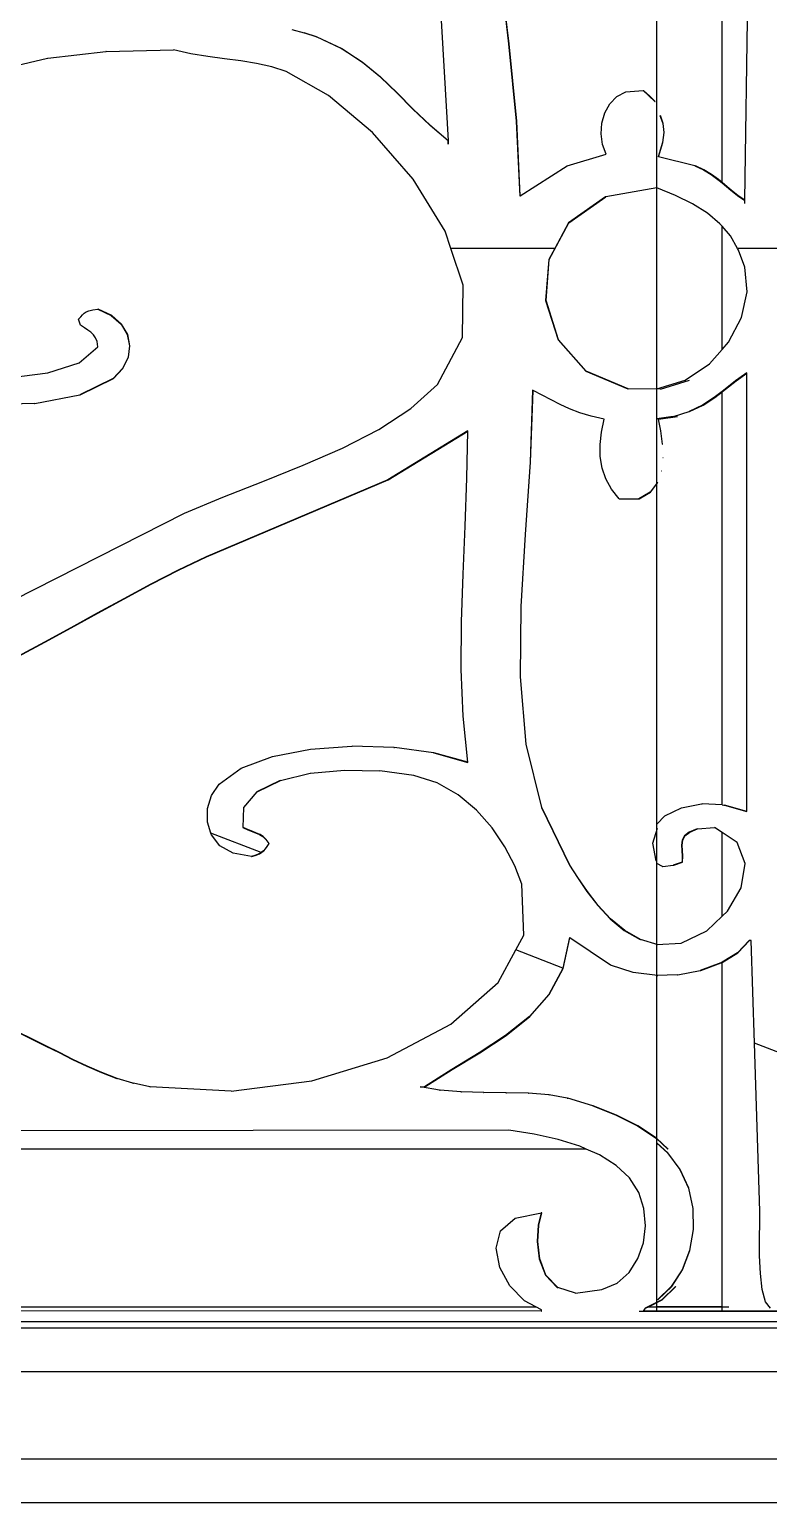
# Model space of a CAD drawing. Header units: inches. Extents: x 3672 to 10975, y -27382 to -746.
# Drawn here: x 4198.46 to 4206.93, y -26888.6 to -26871.72 of the extents above; entities that cross this region are included whole.
import ezdxf

# ---------------------------------------------------------------- set-up
doc = ezdxf.new("R2010")
doc.units = ezdxf.units.IN
doc.header["$LTSCALE"] = 17
doc.header["$MEASUREMENT"] = 0
doc.layers.add('25 BOT BAR', color=12, linetype='Continuous', lineweight=25)

# ---------------------------------------------------------------- blocks, each defined once
blk = doc.blocks.new('A$C99292ed1')
for p, q in [((133.643, 0.15), (133.643, 29.91)), ((134.65, 16.06), (134.748, 24.309)), ((134.39, 16.312), (134.39, 24.225)), ((131.078, 20.635), (131.249, 16.914)), ((131.838, 19.426), (131.942, 18.299)), ((131.947, 18.299), (131.843, 19.426)), ((129.456, 18.506), (129.599, 18.459)), ((129.739, 18.4), (129.599, 18.459)), ((129.599, 18.459), (129.603, 18.459)), ((129.603, 18.459), (129.744, 18.4)), ((130.024, 18.231), (129.739, 18.4)), ((129.739, 18.4), (129.744, 18.4)), ((129.744, 18.4), (130.029, 18.231)), ((130.264, 18.037), (130.024, 18.231)), ((130.024, 18.231), (130.029, 18.231)), ((130.029, 18.231), (130.268, 18.037)), ((131.942, 18.299), (131.947, 18.299)), ((131.942, 18.299), (132.03, 17.193)), ((132.035, 17.193), (131.947, 18.299)), ((126.087, 17.927), (126.655, 18.094)), ((126.655, 18.094), (126.66, 18.094)), ((126.66, 18.094), (127.326, 18.188)), ((127.331, 18.188), (127.326, 18.188)), ((127.331, 18.188), (128.102, 18.213)), ((128.3, 18.158), (128.102, 18.213)), ((128.495, 18.118), (128.3, 18.158)), ((128.686, 18.086), (128.495, 18.118)), ((128.873, 18.056), (128.686, 18.086)), ((129.053, 18.02), (128.873, 18.056)), ((129.227, 17.971), (129.053, 18.02)), ((129.392, 17.902), (129.227, 17.971)), ((129.877, 17.559), (129.392, 17.902)), ((130.472, 17.824), (130.264, 18.037)), ((130.264, 18.037), (130.268, 18.037)), ((130.268, 18.037), (130.476, 17.824)), ((130.661, 17.598), (130.472, 17.824)), ((130.472, 17.824), (130.476, 17.824)), ((130.476, 17.824), (130.666, 17.598)), ((130.382, 17.028), (129.877, 17.559)), ((130.845, 17.366), (130.661, 17.598)), ((130.661, 17.598), (130.666, 17.598)), ((130.666, 17.598), (130.85, 17.366)), ((133.183, 17.544), (133.285, 17.612)), ((133.285, 17.612), (133.483, 17.633)), ((133.483, 17.633), (133.488, 17.633)), ((133.483, 17.633), (133.551, 17.557)), ((133.556, 17.557), (133.488, 17.633)), ((133.551, 17.557), (133.556, 17.557)), ((133.551, 17.557), (133.618, 17.473)), ((133.623, 17.473), (133.556, 17.557)), ((133.045, 17.31), (133.102, 17.44)), ((133.102, 17.44), (133.183, 17.544)), ((133.618, 17.473), (133.623, 17.473)), ((131.038, 17.133), (130.845, 17.366)), ((130.845, 17.366), (130.85, 17.366)), ((130.85, 17.366), (131.042, 17.133)), ((133.012, 17.163), (133.045, 17.31)), ((133.677, 17.274), (133.71, 17.158)), ((133.715, 17.158), (133.682, 17.274)), ((131.249, 16.909), (131.038, 17.133)), ((131.038, 17.133), (131.042, 17.133)), ((131.042, 17.133), (131.249, 16.914)), ((132.03, 17.193), (132.035, 17.193)), ((132.03, 17.193), (132.07, 16.119)), ((132.074, 16.123), (132.035, 17.193)), ((133.003, 17.009), (133.012, 17.163)), ((133.71, 17.158), (133.715, 17.158)), ((133.71, 17.158), (133.721, 17.029)), ((133.726, 17.029), (133.715, 17.158)), ((130.848, 16.363), (130.382, 17.028)), ((131.249, 16.914), (131.249, 16.909)), ((131.249, 16.909), (131.251, 16.865)), ((131.251, 16.907), (131.249, 16.909)), ((131.251, 16.865), (131.251, 16.907)), ((133.019, 16.859), (133.003, 17.009)), ((133.707, 16.886), (133.657, 16.679)), ((133.662, 16.679), (133.711, 16.886)), ((133.721, 17.029), (133.707, 16.886)), ((133.707, 16.886), (133.711, 16.886)), ((133.711, 16.886), (133.726, 17.029)), ((133.721, 17.029), (133.726, 17.029)), ((132.615, 16.554), (133.062, 16.72)), ((133.062, 16.72), (133.019, 16.859)), ((132.074, 16.123), (132.615, 16.554)), ((134.078, 16.554), (133.662, 16.679)), ((134.078, 16.554), (134.083, 16.554)), ((134.078, 16.554), (134.177, 16.496)), ((134.181, 16.496), (134.083, 16.554)), ((134.177, 16.496), (134.181, 16.496)), ((134.177, 16.496), (134.263, 16.429)), ((134.268, 16.429), (134.181, 16.496)), ((134.263, 16.429), (134.268, 16.429)), ((134.263, 16.429), (134.342, 16.356)), ((134.347, 16.356), (134.268, 16.429)), ((131.214, 15.617), (130.848, 16.363)), ((133.643, 16.235), (133.058, 16.109)), ((133.855, 16.129), (133.643, 16.238)), ((134.342, 16.356), (134.347, 16.356)), ((134.342, 16.356), (134.39, 16.307)), ((134.39, 16.312), (134.347, 16.356)), ((134.422, 16.28), (134.39, 16.312)), ((134.39, 16.307), (134.39, 16.312)), ((134.39, 16.307), (134.417, 16.28)), ((134.417, 16.28), (134.49, 16.203)), ((134.417, 16.28), (134.422, 16.28)), ((134.495, 16.203), (134.422, 16.28)), ((134.49, 16.203), (134.495, 16.203)), ((134.49, 16.203), (134.567, 16.128)), ((134.571, 16.128), (134.495, 16.203)), ((132.07, 16.119), (132.074, 16.123)), ((133.053, 16.109), (132.629, 15.736)), ((132.634, 15.736), (133.058, 16.109)), ((133.058, 16.109), (133.053, 16.109)), ((134.051, 16.008), (133.855, 16.129)), ((134.567, 16.128), (134.571, 16.128)), ((134.567, 16.128), (134.649, 16.057)), ((134.65, 16.06), (134.571, 16.128)), ((134.649, 16.057), (134.65, 16.06)), ((134.649, 16.015), (134.649, 16.057)), ((134.221, 15.875), (134.051, 16.008)), ((134.365, 15.724), (134.221, 15.875)), ((132.408, 15.211), (132.634, 15.736)), ((132.629, 15.736), (132.472, 15.37)), ((132.629, 15.736), (132.634, 15.736)), ((134.39, 15.688), (134.365, 15.724)), ((131.281, 15.37), (131.214, 15.617)), ((134.39, 13.922), (134.39, 15.688)), ((134.484, 15.549), (134.39, 15.688)), ((134.567, 15.37), (134.484, 15.549)), ((131.423, 14.843), (131.281, 15.37)), ((132.472, 15.37), (131.281, 15.37)), ((132.472, 15.37), (132.403, 15.211)), ((134.579, 15.344), (134.567, 15.37)), ((135.391, 15.37), (134.567, 15.37)), ((132.403, 15.211), (132.366, 14.623)), ((132.371, 14.623), (132.408, 15.211)), ((132.403, 15.211), (132.408, 15.211)), ((134.649, 15.103), (134.579, 15.344)), ((134.675, 14.748), (134.649, 15.103)), ((131.414, 14.094), (131.423, 14.843)), ((134.61, 14.379), (134.675, 14.748)), ((132.366, 14.623), (132.51, 14.06)), ((132.366, 14.623), (132.371, 14.623)), ((132.515, 14.06), (132.371, 14.623)), ((127.011, 14.356), (127.038, 14.392)), ((127.036, 14.273), (127.011, 14.356)), ((127.038, 14.392), (127.059, 14.421)), ((127.059, 14.421), (127.079, 14.444)), ((127.079, 14.444), (127.101, 14.462)), ((127.101, 14.462), (127.132, 14.477)), ((127.132, 14.477), (127.175, 14.49)), ((127.175, 14.49), (127.234, 14.501)), ((127.234, 14.501), (127.235, 14.501)), ((127.239, 14.501), (127.235, 14.501)), ((127.235, 14.501), (127.388, 14.409)), ((127.393, 14.409), (127.239, 14.501)), ((127.388, 14.409), (127.501, 14.285)), ((127.388, 14.409), (127.393, 14.409)), ((127.506, 14.285), (127.393, 14.409)), ((134.463, 14.026), (134.61, 14.379)), ((127.08, 14.234), (127.036, 14.273)), ((127.12, 14.2), (127.08, 14.234)), ((127.155, 14.169), (127.12, 14.2)), ((127.501, 14.285), (127.571, 14.137)), ((127.501, 14.285), (127.506, 14.285)), ((127.576, 14.137), (127.506, 14.285)), ((127.185, 14.134), (127.155, 14.169)), ((127.208, 14.091), (127.185, 14.134)), ((127.225, 14.035), (127.208, 14.091)), ((127.234, 13.962), (127.225, 14.035)), ((127.571, 14.137), (127.576, 14.137)), ((127.571, 14.137), (127.597, 13.976)), ((127.602, 13.976), (127.576, 14.137)), ((131.127, 13.423), (131.414, 14.094)), ((132.51, 14.06), (132.515, 14.06)), ((132.51, 14.06), (132.827, 13.61)), ((132.832, 13.61), (132.515, 14.06)), ((134.39, 13.922), (134.463, 14.026)), ((127.02, 13.733), (127.234, 13.962)), ((127.597, 13.976), (127.58, 13.811)), ((127.584, 13.811), (127.602, 13.976)), ((127.597, 13.976), (127.602, 13.976)), ((134.245, 13.717), (134.39, 13.922)), ((126.66, 13.587), (127.02, 13.733)), ((127.58, 13.811), (127.517, 13.651)), ((127.521, 13.651), (127.584, 13.811)), ((127.58, 13.811), (127.584, 13.811)), ((133.965, 13.484), (134.245, 13.717)), ((126.213, 13.517), (126.66, 13.587)), ((127.408, 13.506), (127.028, 13.272)), ((127.032, 13.272), (127.413, 13.506)), ((127.517, 13.651), (127.408, 13.506)), ((127.408, 13.506), (127.413, 13.506)), ((127.413, 13.506), (127.521, 13.651)), ((127.517, 13.651), (127.521, 13.651)), ((132.827, 13.61), (133.31, 13.361)), ((132.827, 13.61), (132.832, 13.61)), ((133.314, 13.361), (132.832, 13.61)), ((134.674, 13.589), (134.545, 13.472)), ((134.549, 13.472), (134.674, 13.584)), ((134.674, 13.584), (134.674, 13.589)), ((134.674, 7.307), (134.674, 13.584)), ((130.823, 13.079), (131.127, 13.423)), ((132.218, 13.34), (132.189, 12.311)), ((132.194, 12.311), (132.223, 13.337)), ((132.223, 13.337), (132.218, 13.34)), ((132.326, 13.27), (132.223, 13.337)), ((133.31, 13.361), (133.314, 13.361)), ((133.683, 13.355), (133.314, 13.361)), ((133.643, 13.358), (133.965, 13.484)), ((133.683, 13.355), (134.014, 13.484)), ((134.39, 13.316), (134.428, 13.352)), ((134.423, 13.352), (134.39, 13.32)), ((134.545, 13.472), (134.423, 13.352)), ((134.423, 13.352), (134.428, 13.352)), ((134.428, 13.352), (134.549, 13.472)), ((134.549, 13.472), (134.545, 13.472)), ((126.513, 13.15), (127.028, 13.272)), ((127.028, 13.272), (127.032, 13.272)), ((132.43, 13.201), (132.326, 13.27)), ((132.534, 13.134), (132.43, 13.201)), ((134.3, 13.235), (134.166, 13.127)), ((134.171, 13.127), (134.305, 13.235)), ((134.39, 13.32), (134.3, 13.235)), ((134.3, 13.235), (134.305, 13.235)), ((134.305, 13.235), (134.39, 13.316)), ((134.39, 13.316), (134.39, 13.32)), ((134.39, 7.401), (134.39, 13.316)), ((126.508, 13.15), (125.921, 13.132)), ((126.508, 13.15), (126.513, 13.15)), ((130.454, 12.777), (130.823, 13.079)), ((132.642, 13.072), (132.534, 13.134)), ((132.759, 13.015), (132.642, 13.072)), ((132.889, 12.966), (132.759, 13.015)), ((133.834, 12.965), (134.012, 13.035)), ((134.166, 13.127), (134.012, 13.035)), ((134.012, 13.035), (134.017, 13.035)), ((134.017, 13.035), (134.171, 13.127)), ((134.166, 13.127), (134.171, 13.127)), ((133.037, 12.925), (132.889, 12.966)), ((133.006, 12.74), (133.037, 12.925)), ((133.829, 12.965), (133.643, 12.931)), ((133.657, 12.925), (133.661, 12.925)), ((133.657, 12.925), (133.682, 12.756)), ((133.661, 12.925), (133.878, 12.965)), ((133.686, 12.756), (133.661, 12.925)), ((133.829, 12.965), (133.834, 12.965)), ((130.037, 12.509), (130.454, 12.777)), ((131.475, 12.759), (130.557, 12.054)), ((130.562, 12.054), (131.474, 12.755)), ((131.465, 12.079), (131.474, 12.755)), ((131.474, 12.755), (131.475, 12.759)), ((132.991, 12.56), (133.006, 12.74)), ((133.682, 12.756), (133.686, 12.756)), ((133.682, 12.756), (133.702, 12.568)), ((133.707, 12.568), (133.686, 12.756)), ((129.589, 12.265), (130.037, 12.509)), ((132.993, 12.388), (132.991, 12.56)), ((133.702, 12.568), (133.707, 12.568)), ((133.015, 12.224), (132.993, 12.388)), ((133.709, 12.375), (133.714, 12.375)), ((129.127, 12.034), (129.589, 12.265)), ((132.189, 12.311), (132.132, 11.272)), ((132.137, 11.272), (132.194, 12.311)), ((132.189, 12.311), (132.194, 12.311)), ((133.057, 12.068), (133.015, 12.224)), ((133.694, 12.187), (133.699, 12.187)), ((130.557, 12.054), (128.474, 10.955)), ((128.479, 10.955), (130.562, 12.054)), ((128.667, 11.808), (129.127, 12.034)), ((130.562, 12.054), (130.557, 12.054)), ((131.444, 11.394), (131.465, 12.079)), ((133.122, 11.921), (133.057, 12.068)), ((133.649, 12.018), (133.565, 11.88)), ((133.57, 11.88), (133.654, 12.018)), ((133.649, 12.018), (133.654, 12.018)), ((133.21, 11.784), (133.122, 11.921)), ((133.565, 11.88), (133.434, 11.784)), ((133.438, 11.784), (133.57, 11.88)), ((133.565, 11.88), (133.57, 11.88)), ((128.226, 11.577), (128.667, 11.808)), ((133.21, 11.784), (133.434, 11.784)), ((133.434, 11.784), (133.438, 11.784)), ((126.272, 10.336), (128.226, 11.577)), ((131.421, 10.707), (131.444, 11.394)), ((132.132, 11.272), (132.082, 10.241)), ((132.087, 10.241), (132.137, 11.272)), ((132.132, 11.272), (132.137, 11.272)), ((128.474, 10.955), (128.154, 10.761)), ((128.159, 10.761), (128.479, 10.955)), ((128.474, 10.955), (128.479, 10.955)), ((128.154, 10.761), (127.84, 10.56)), ((127.845, 10.56), (128.159, 10.761)), ((128.154, 10.761), (128.159, 10.761)), ((131.403, 10.022), (131.421, 10.707)), ((127.84, 10.56), (127.532, 10.354)), ((127.537, 10.354), (127.845, 10.56)), ((127.84, 10.56), (127.845, 10.56)), ((127.532, 10.354), (127.227, 10.146)), ((127.232, 10.146), (127.537, 10.354)), ((127.532, 10.354), (127.537, 10.354)), ((127.227, 10.146), (126.924, 9.937)), ((126.928, 9.937), (127.232, 10.146)), ((127.227, 10.146), (127.232, 10.146)), ((132.082, 10.241), (132.073, 9.234)), ((132.078, 9.234), (132.087, 10.241)), ((132.082, 10.241), (132.087, 10.241)), ((131.4, 9.342), (131.403, 10.022)), ((126.924, 9.937), (126.621, 9.729)), ((126.625, 9.729), (126.928, 9.937)), ((126.924, 9.937), (126.928, 9.937)), ((126.621, 9.729), (126.317, 9.524)), ((126.321, 9.524), (126.625, 9.729)), ((126.621, 9.729), (126.625, 9.729)), ((131.421, 8.67), (131.4, 9.342)), ((132.073, 9.234), (132.078, 9.234)), ((132.073, 9.234), (132.141, 8.27)), ((132.145, 8.27), (132.078, 9.234)), ((131.474, 8.012), (131.421, 8.67)), ((132.141, 8.27), (132.145, 8.27)), ((132.141, 8.27), (132.318, 7.365)), ((132.323, 7.365), (132.145, 8.27)), ((129.235, 8.094), (129.67, 8.198)), ((129.67, 8.198), (130.146, 8.241)), ((130.146, 8.241), (130.149, 8.241)), ((130.151, 8.241), (130.149, 8.241)), ((130.628, 8.223), (130.151, 8.241)), ((130.628, 8.223), (130.633, 8.223)), ((131.082, 8.146), (130.633, 8.223)), ((131.082, 8.146), (131.087, 8.146)), ((131.474, 8.012), (131.087, 8.146)), ((131.087, 8.146), (131.475, 8.01)), ((128.875, 7.928), (129.235, 8.094)), ((131.475, 8.01), (131.474, 8.012)), ((128.623, 7.699), (128.875, 7.928)), ((129.327, 7.752), (129.668, 7.854)), ((129.668, 7.854), (129.673, 7.854)), ((129.673, 7.854), (130.06, 7.899)), ((130.06, 7.899), (130.467, 7.888)), ((130.855, 7.823), (130.467, 7.888)), ((131.125, 7.716), (130.855, 7.823)), ((128.537, 7.534), (128.623, 7.699)), ((129.323, 7.752), (129.057, 7.59)), ((129.062, 7.59), (129.327, 7.752)), ((129.323, 7.752), (129.327, 7.752)), ((131.365, 7.544), (131.125, 7.716)), ((128.491, 7.347), (128.537, 7.534)), ((129.057, 7.59), (128.903, 7.365)), ((128.908, 7.365), (129.062, 7.59)), ((129.057, 7.59), (129.062, 7.59)), ((131.574, 7.324), (131.365, 7.544)), ((128.489, 7.153), (128.491, 7.347)), ((128.903, 7.365), (128.896, 7.077)), ((128.9, 7.077), (128.908, 7.365)), ((128.903, 7.365), (128.908, 7.365)), ((131.752, 7.071), (131.574, 7.324)), ((132.318, 7.365), (132.323, 7.365)), ((132.318, 7.365), (132.64, 6.538)), ((132.645, 6.538), (132.323, 7.365)), ((133.732, 7.242), (133.923, 7.359)), ((133.923, 7.359), (134.155, 7.414)), ((134.155, 7.414), (134.16, 7.414)), ((134.39, 7.401), (134.16, 7.414)), ((134.39, 7.401), (134.411, 7.399)), ((134.411, 7.399), (134.416, 7.399)), ((134.674, 7.307), (134.416, 7.399)), ((134.416, 7.399), (134.674, 7.305)), ((134.674, 7.305), (134.674, 7.307)), ((128.529, 6.996), (128.489, 7.153)), ((133.643, 7.126), (133.732, 7.242)), ((128.535, 6.971), (128.529, 6.996)), ((129.106, 6.719), (128.529, 6.996)), ((128.632, 6.817), (128.535, 6.971)), ((128.896, 7.077), (128.9, 7.077)), ((128.896, 7.077), (128.954, 7.043)), ((128.959, 7.043), (128.9, 7.077)), ((128.954, 7.043), (128.959, 7.043)), ((128.954, 7.043), (129.004, 7.018)), ((129.009, 7.018), (128.959, 7.043)), ((129.004, 7.018), (129.009, 7.018)), ((129.004, 7.018), (129.049, 6.998)), ((129.053, 6.998), (129.009, 7.018)), ((129.049, 6.998), (129.053, 6.998)), ((129.049, 6.998), (129.088, 6.976)), ((129.093, 6.976), (129.053, 6.998)), ((129.088, 6.976), (129.093, 6.976)), ((129.088, 6.976), (129.124, 6.947)), ((129.129, 6.947), (129.093, 6.976)), ((129.124, 6.947), (129.129, 6.947)), ((129.124, 6.947), (129.159, 6.907)), ((129.164, 6.907), (129.129, 6.947)), ((131.898, 6.8), (131.752, 7.071)), ((133.594, 6.854), (133.649, 7.07)), ((133.959, 6.956), (133.933, 6.894)), ((133.938, 6.894), (133.964, 6.956)), ((134.013, 7.01), (133.959, 6.956)), ((133.959, 6.956), (133.964, 6.956)), ((133.964, 6.956), (134.018, 7.01)), ((134.103, 7.056), (134.013, 7.01)), ((134.013, 7.01), (134.018, 7.01)), ((134.018, 7.01), (134.108, 7.056)), ((134.103, 7.056), (134.108, 7.056)), ((134.108, 7.056), (134.302, 7.076)), ((134.39, 7.004), (134.302, 7.076)), ((134.39, 5.807), (134.39, 7.004)), ((134.562, 6.863), (134.39, 7.004)), ((128.784, 6.708), (128.632, 6.817)), ((129.152, 6.772), (129.133, 6.745)), ((129.137, 6.745), (129.157, 6.772)), ((129.172, 6.806), (129.152, 6.772)), ((129.152, 6.772), (129.157, 6.772)), ((129.157, 6.772), (129.176, 6.806)), ((129.159, 6.907), (129.164, 6.907)), ((129.159, 6.907), (129.193, 6.849)), ((129.198, 6.849), (129.164, 6.907)), ((129.193, 6.849), (129.172, 6.806)), ((129.172, 6.806), (129.176, 6.806)), ((129.176, 6.806), (129.198, 6.849)), ((129.193, 6.849), (129.198, 6.849)), ((132.012, 6.527), (131.898, 6.8)), ((133.632, 6.6), (133.594, 6.854)), ((133.933, 6.894), (133.926, 6.825)), ((133.926, 6.825), (133.931, 6.825)), ((133.926, 6.825), (133.929, 6.75)), ((133.931, 6.825), (133.938, 6.894)), ((133.934, 6.75), (133.931, 6.825)), ((133.933, 6.894), (133.938, 6.894)), ((134.654, 6.56), (134.562, 6.863)), ((128.995, 6.662), (128.784, 6.708)), ((128.995, 6.662), (128.996, 6.663)), ((129.044, 6.682), (128.996, 6.663)), ((128.996, 6.663), (129, 6.662)), ((129, 6.662), (129.048, 6.682)), ((129.081, 6.702), (129.044, 6.682)), ((129.044, 6.682), (129.048, 6.682)), ((129.048, 6.682), (129.086, 6.702)), ((129.106, 6.719), (129.081, 6.702)), ((129.081, 6.702), (129.086, 6.702)), ((129.086, 6.702), (129.114, 6.722)), ((129.11, 6.722), (129.106, 6.719)), ((129.133, 6.745), (129.11, 6.722)), ((129.11, 6.722), (129.114, 6.722)), ((129.114, 6.722), (129.137, 6.745)), ((129.133, 6.745), (129.137, 6.745)), ((133.643, 6.593), (133.632, 6.6)), ((133.929, 6.75), (133.934, 6.75)), ((133.929, 6.75), (133.933, 6.668)), ((133.933, 6.668), (133.93, 6.579)), ((133.933, 6.668), (133.938, 6.668)), ((133.938, 6.668), (133.934, 6.75)), ((133.934, 6.579), (133.938, 6.668)), ((132.094, 6.268), (132.012, 6.527)), ((132.64, 6.538), (132.645, 6.538)), ((132.64, 6.538), (132.733, 6.359)), ((132.737, 6.359), (132.645, 6.538)), ((133.707, 6.517), (133.643, 6.56)), ((133.707, 6.517), (133.711, 6.517)), ((133.71, 6.518), (133.711, 6.517)), ((133.711, 6.517), (133.83, 6.538)), ((133.93, 6.579), (133.83, 6.538)), ((133.83, 6.538), (133.835, 6.538)), ((133.835, 6.538), (133.934, 6.579)), ((133.93, 6.579), (133.934, 6.579)), ((134.608, 6.215), (134.654, 6.56)), ((132.116, 5.536), (132.094, 6.268)), ((132.733, 6.359), (132.737, 6.359)), ((132.733, 6.359), (132.84, 6.162)), ((132.845, 6.162), (132.737, 6.359)), ((132.84, 6.162), (132.845, 6.162)), ((132.84, 6.162), (132.964, 5.961)), ((132.969, 5.961), (132.845, 6.162)), ((134.451, 5.879), (134.608, 6.215)), ((132.964, 5.961), (132.969, 5.961)), ((132.964, 5.961), (133.106, 5.77)), ((133.111, 5.77), (132.969, 5.961)), ((133.106, 5.77), (133.111, 5.77)), ((133.106, 5.77), (133.268, 5.603)), ((133.273, 5.603), (133.111, 5.77)), ((134.213, 5.598), (134.39, 5.807)), ((134.39, 5.807), (134.451, 5.879)), ((133.268, 5.603), (133.273, 5.603)), ((133.268, 5.603), (133.451, 5.474)), ((133.456, 5.474), (133.273, 5.603)), ((133.922, 5.421), (134.213, 5.598)), ((132.025, 5.323), (132.116, 5.536)), ((132.64, 5.501), (132.564, 5.065)), ((132.568, 5.057), (132.644, 5.497)), ((132.644, 5.497), (132.64, 5.501)), ((133.111, 5.107), (132.644, 5.497)), ((133.451, 5.474), (133.456, 5.474)), ((133.657, 5.397), (133.456, 5.474)), ((133.643, 5.4), (133.922, 5.421)), ((134.698, 5.459), (134.566, 5.282)), ((134.571, 5.282), (134.703, 5.459)), ((134.703, 5.459), (134.698, 5.459)), ((134.723, 5.459), (134.703, 5.459)), ((134.761, 3.99), (134.723, 5.459)), ((131.824, 4.856), (132.025, 5.323)), ((132.564, 5.065), (132.025, 5.323)), ((134.39, 5.145), (134.571, 5.282)), ((134.566, 5.282), (134.39, 5.148)), ((134.566, 5.282), (134.571, 5.282)), ((132.564, 5.065), (132.563, 5.057)), ((133.372, 5.001), (133.111, 5.107)), ((134.375, 5.137), (134.14, 5.031)), ((134.145, 5.031), (134.38, 5.137)), ((134.39, 5.148), (134.375, 5.137)), ((134.375, 5.137), (134.38, 5.137)), ((134.38, 5.137), (134.39, 5.145)), ((134.39, 5.145), (134.39, 5.148)), ((134.39, 0.212), (134.39, 5.145)), ((132.563, 5.057), (132.404, 4.686)), ((132.409, 4.686), (132.568, 5.057)), ((132.563, 5.057), (132.568, 5.057)), ((133.648, 4.957), (133.372, 5.001)), ((133.877, 4.969), (133.643, 4.959)), ((133.648, 4.957), (133.652, 4.958)), ((133.652, 4.958), (133.653, 4.957)), ((133.877, 4.969), (133.881, 4.969)), ((133.881, 4.969), (134.14, 5.031)), ((134.14, 5.031), (134.145, 5.031)), ((131.282, 4.26), (131.824, 4.856)), ((132.404, 4.686), (132.18, 4.372)), ((132.185, 4.372), (132.409, 4.686)), ((132.404, 4.686), (132.409, 4.686)), ((126.155, 4.248), (126.639, 3.945)), ((126.644, 3.945), (126.16, 4.248)), ((130.549, 3.78), (131.282, 4.26)), ((132.18, 4.372), (131.908, 4.098)), ((131.913, 4.098), (132.185, 4.372)), ((132.18, 4.372), (132.185, 4.372)), ((131.908, 4.098), (131.606, 3.85)), ((131.611, 3.85), (131.913, 4.098)), ((131.908, 4.098), (131.913, 4.098)), ((126.639, 3.945), (126.644, 3.945)), ((126.639, 3.945), (126.789, 3.854)), ((126.794, 3.854), (126.644, 3.945)), ((134.822, 1.581), (134.761, 3.99)), ((135.29, 3.737), (134.761, 3.99)), ((126.789, 3.854), (126.794, 3.854)), ((126.789, 3.854), (126.944, 3.757)), ((126.949, 3.757), (126.794, 3.854)), ((126.944, 3.757), (126.949, 3.757)), ((126.944, 3.757), (127.106, 3.66)), ((127.111, 3.66), (126.949, 3.757)), ((129.688, 3.45), (130.549, 3.78)), ((131.606, 3.85), (131.29, 3.61)), ((131.295, 3.61), (131.611, 3.85)), ((131.606, 3.85), (131.611, 3.85)), ((127.106, 3.66), (127.111, 3.66)), ((127.106, 3.66), (127.275, 3.568)), ((127.28, 3.568), (127.111, 3.66)), ((127.275, 3.568), (127.28, 3.568)), ((127.275, 3.568), (127.451, 3.484)), ((127.456, 3.484), (127.28, 3.568)), ((131.29, 3.61), (130.979, 3.365)), ((130.983, 3.365), (131.295, 3.61)), ((131.29, 3.61), (131.295, 3.61)), ((127.451, 3.484), (127.456, 3.484)), ((127.636, 3.415), (127.456, 3.484)), ((127.636, 3.415), (127.641, 3.415)), ((127.829, 3.365), (127.641, 3.415)), ((128.761, 3.3), (129.688, 3.45)), ((127.829, 3.365), (127.834, 3.365)), ((128.761, 3.3), (127.834, 3.365)), ((130.929, 3.365), (130.934, 3.365)), ((130.934, 3.365), (130.979, 3.365)), ((131.152, 3.315), (130.934, 3.365)), ((130.979, 3.365), (130.983, 3.365)), ((131.152, 3.315), (131.157, 3.315)), ((131.396, 3.291), (131.157, 3.315)), ((131.396, 3.291), (131.401, 3.291)), ((131.653, 3.282), (131.401, 3.291)), ((131.653, 3.282), (131.657, 3.282)), ((131.912, 3.279), (131.657, 3.282)), ((131.912, 3.279), (131.917, 3.279)), ((132.165, 3.271), (131.917, 3.279)), ((132.165, 3.271), (132.169, 3.271)), ((132.402, 3.247), (132.169, 3.271)), ((132.402, 3.247), (132.407, 3.247)), ((132.615, 3.199), (132.407, 3.247)), ((132.615, 3.199), (132.62, 3.199)), ((132.906, 3.09), (132.62, 3.199)), ((132.906, 3.09), (132.911, 3.09)), ((132.906, 3.09), (133.175, 2.96)), ((133.18, 2.96), (132.911, 3.09)), ((133.175, 2.96), (133.18, 2.96)), ((133.175, 2.96), (133.419, 2.806)), ((133.424, 2.806), (133.18, 2.96)), ((131.946, 2.743), (121.288, 2.722)), ((132.235, 2.687), (131.946, 2.743)), ((133.419, 2.806), (133.424, 2.806)), ((133.419, 2.806), (133.633, 2.626)), ((133.637, 2.626), (133.424, 2.806)), ((132.509, 2.611), (132.235, 2.687)), ((132.76, 2.512), (132.509, 2.611)), ((133.633, 2.626), (133.637, 2.626)), ((133.633, 2.626), (133.766, 2.472)), ((133.771, 2.472), (133.637, 2.626)), ((133.768, 2.419), (133.643, 2.563)), ((133.643, 2.558), (133.763, 2.419)), ((132.832, 2.472), (116.357, 2.472)), ((132.832, 2.472), (132.76, 2.512)), ((132.984, 2.388), (132.832, 2.472)), ((133.175, 2.238), (132.984, 2.388)), ((133.763, 2.419), (133.768, 2.419)), ((133.763, 2.419), (133.905, 2.182)), ((133.909, 2.182), (133.768, 2.419)), ((133.327, 2.059), (133.175, 2.238)), ((133.434, 1.851), (133.327, 2.059)), ((133.905, 2.182), (133.909, 2.182)), ((133.905, 2.182), (134.004, 1.913)), ((134.009, 1.913), (133.909, 2.182)), ((134.004, 1.913), (134.009, 1.913)), ((134.004, 1.913), (134.054, 1.623)), ((134.059, 1.623), (134.009, 1.913)), ((133.493, 1.619), (133.434, 1.851)), ((132.016, 1.481), (132.318, 1.56)), ((132.317, 1.559), (132.283, 1.383)), ((132.288, 1.383), (132.322, 1.56)), ((132.322, 1.56), (132.317, 1.559)), ((132.318, 1.56), (132.317, 1.559)), ((132.318, 1.56), (132.322, 1.56)), ((133.51, 1.374), (133.493, 1.619)), ((134.054, 1.623), (134.059, 1.623)), ((134.054, 1.623), (134.057, 1.32)), ((134.061, 1.32), (134.059, 1.623)), ((134.821, 1.419), (134.822, 1.581)), ((131.851, 1.299), (132.016, 1.481)), ((132.283, 1.383), (132.271, 1.15)), ((132.276, 1.15), (132.288, 1.383)), ((132.283, 1.383), (132.288, 1.383)), ((133.487, 1.131), (133.51, 1.374)), ((134.818, 1.198), (134.821, 1.419)), ((131.8, 1.052), (131.851, 1.299)), ((134.057, 1.32), (134.014, 1.022)), ((134.019, 1.022), (134.061, 1.32)), ((134.057, 1.32), (134.061, 1.32)), ((134.819, 0.945), (134.818, 1.198)), ((131.843, 0.778), (131.8, 1.052)), ((132.271, 1.15), (132.294, 0.899)), ((132.271, 1.15), (132.276, 1.15)), ((132.299, 0.899), (132.276, 1.15)), ((133.424, 0.904), (133.487, 1.131)), ((134.014, 1.022), (133.93, 0.744)), ((133.935, 0.744), (134.019, 1.022)), ((134.014, 1.022), (134.019, 1.022)), ((132.294, 0.899), (132.299, 0.899)), ((132.294, 0.899), (132.366, 0.667)), ((132.37, 0.667), (132.299, 0.899)), ((133.323, 0.707), (133.424, 0.904)), ((134.828, 0.69), (134.819, 0.945)), ((131.958, 0.515), (131.843, 0.778)), ((133.185, 0.554), (133.323, 0.707)), ((133.93, 0.744), (133.807, 0.502)), ((133.812, 0.502), (133.935, 0.744)), ((133.93, 0.744), (133.935, 0.744)), ((134.849, 0.461), (134.828, 0.69)), ((132.123, 0.3), (131.958, 0.515)), ((132.366, 0.667), (132.37, 0.667)), ((132.366, 0.667), (132.5, 0.492)), ((132.505, 0.492), (132.37, 0.667)), ((133.012, 0.461), (133.185, 0.554)), ((132.5, 0.492), (132.505, 0.492)), ((132.711, 0.411), (132.505, 0.492)), ((132.711, 0.411), (133.012, 0.461)), ((133.807, 0.502), (133.649, 0.313)), ((133.654, 0.313), (133.812, 0.502)), ((133.856, 0.502), (133.698, 0.313)), ((133.703, 0.313), (133.861, 0.502)), ((133.807, 0.502), (133.812, 0.502)), ((134.887, 0.285), (134.849, 0.461)), ((132.318, 0.15), (114.072, 0.171)), ((114.181, 0.212), (132.255, 0.212)), ((132.255, 0.212), (132.123, 0.3)), ((132.318, 0.171), (132.255, 0.212)), ((132.318, 0.15), (132.318, 0.171)), ((133.508, 0.192), (133.483, 0.15)), ((133.488, 0.15), (133.513, 0.192)), ((133.54, 0.212), (133.508, 0.192)), ((133.508, 0.192), (133.513, 0.192)), ((133.513, 0.192), (133.545, 0.212)), ((133.698, 0.313), (133.54, 0.212)), ((133.54, 0.212), (133.545, 0.212)), ((133.545, 0.212), (133.703, 0.313)), ((133.545, 0.212), (134.467, 0.212)), ((134.39, 0.212), (133.643, 0.212)), ((133.698, 0.313), (133.703, 0.313)), ((134.39, 0.15), (134.39, 0.212)), ((134.946, 0.192), (134.887, 0.285)), ((132.318, 0.15), (132.322, 0.15)), ((133.439, 0.15), (134.39, 0.15)), ((133.483, 0.15), (133.488, 0.15)), ((137.467, 0.15), (133.488, 0.15)), ((134.39, 0.15), (137.426, 0.15))]:
    blk.add_line(p, q)
at = {"layer": '25 BOT BAR'}
blk.add_line((148.015, 0), (0.015, 0), dxfattribs=at)

msp = doc.modelspace()

# ---------------------------------------------------------------- linework, layer by layer
at = {"layer": '25 BOT BAR'}
for p, q in [((4072.025, -26886.596), (4220.025, -26886.596)), ((4070.525, -26887.096), (4221.525, -26887.096)), ((4071.025, -26888.096), (4221.025, -26888.096)), ((4071.025, -26888.596), (4221.025, -26888.596))]:
    msp.add_line(p, q, dxfattribs=at)

# ---------------------------------------------------------------- block references
at = {"layer": '25 BOT BAR', "yscale": 0.8}
msp.add_blockref('A$C99292ed1', (4072.01, -26886.524), dxfattribs=at)

doc.saveas('drawing.dxf')
